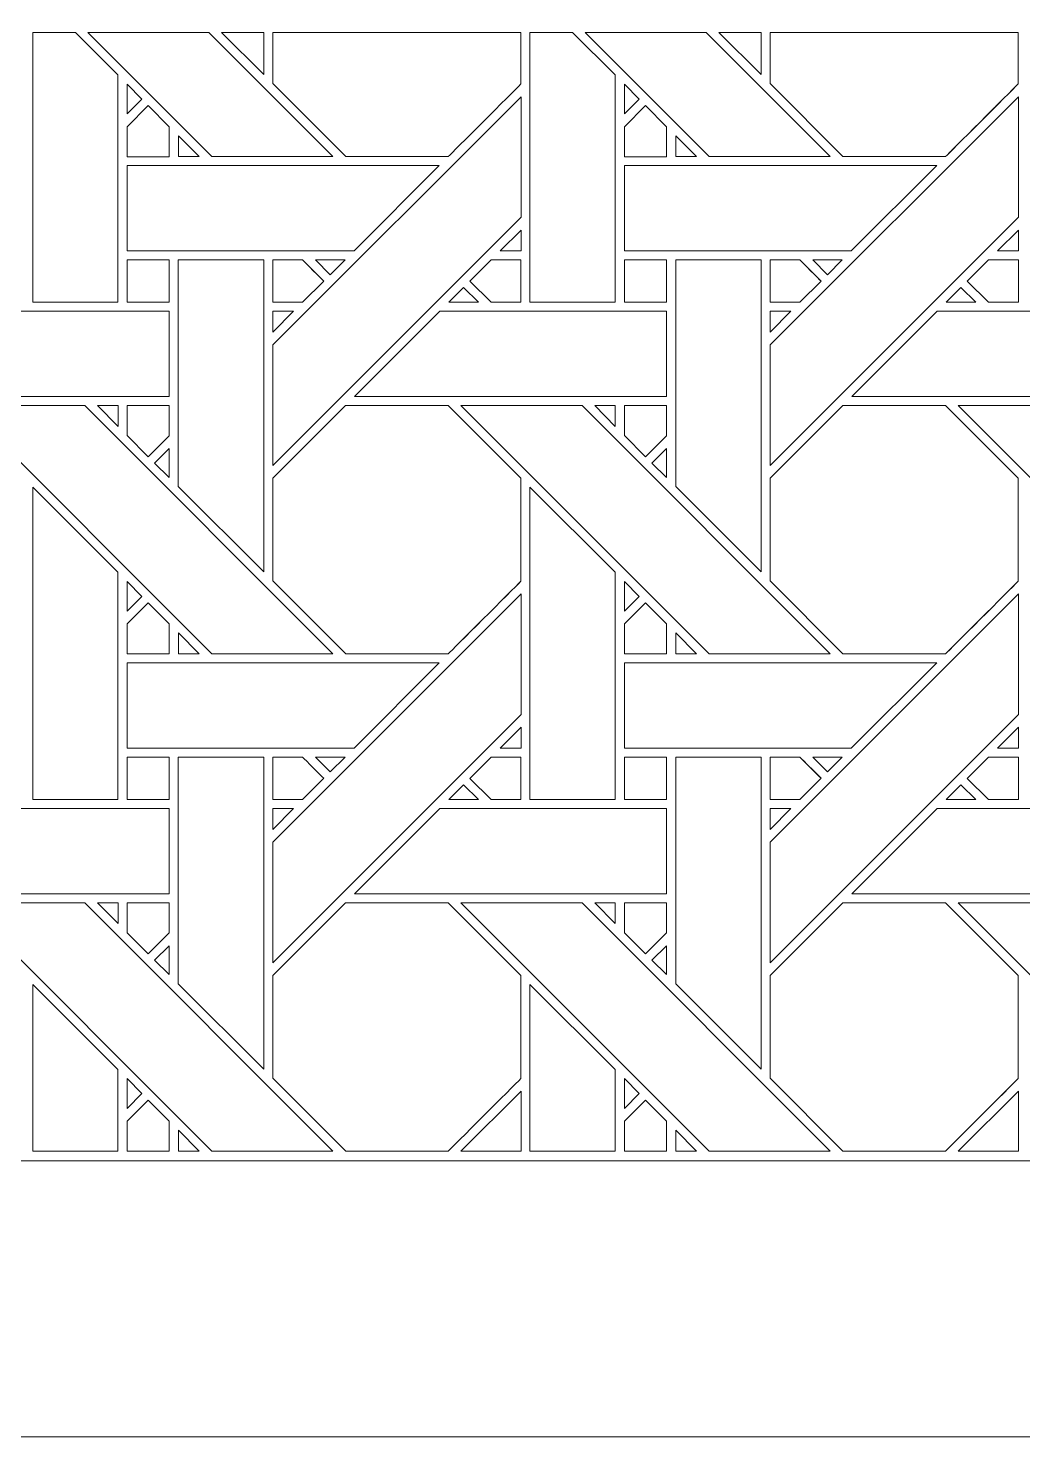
# Model space of a CAD drawing. Header units: inches. Extents: x 4.9 to 19.9, y 3.1 to 15.1.
# Drawn here: x 8.359 to 10.256, y 3.095 to 5.783 of the extents above; entities that cross this region are included whole.
import ezdxf

# ---------------------------------------------------------------- set-up
doc = ezdxf.new("R2010")
doc.units = ezdxf.units.IN
doc.header["$MEASUREMENT"] = 0
doc.layers.add('Design', color=7, linetype='Continuous', lineweight=0)

msp = doc.modelspace()

# ---------------------------------------------------------------- linework, layer by layer
at = {"layer": 'Design'}
for points, knots in [([(4.8829, 15.0948), (4.8829, 15.0948), (4.8829, 3.0948), (4.8829, 3.0948), (4.8829, 3.0948), (19.8829, 3.0948), (19.8829, 3.0948), (19.8829, 3.0948), (19.8829, 15.0948), (19.8829, 15.0948), (19.8829, 15.0948), (4.8829, 15.0948), (4.8829, 15.0948)], [0, 0, 0, 0, 1, 1, 1, 2, 2, 2, 3, 3, 3, 4, 4, 4, 4]), ([(5.4052, 14.5679), (5.4052, 14.5679), (5.4052, 3.6216), (5.4052, 3.6216), (5.4052, 3.6216), (19.3605, 3.6216), (19.3605, 3.6216), (19.3605, 3.6216), (19.3605, 14.5679), (19.3605, 14.5679), (19.3605, 14.5679), (5.4052, 14.5679), (5.4052, 14.5679)], [0, 0, 0, 0, 1, 1, 1, 2, 2, 2, 3, 3, 3, 4, 4, 4, 4]), ([(8.3676, 5.7742), (8.3676, 5.7742), (8.449, 5.7742), (8.449, 5.7742), (8.449, 5.7742), (8.5303, 5.6932), (8.5303, 5.6932), (8.5303, 5.6932), (8.5303, 5.2595), (8.5303, 5.2595), (8.5303, 5.2595), (8.3676, 5.2595), (8.3676, 5.2595), (8.3676, 5.2595), (8.3676, 5.7742), (8.3676, 5.7742)], [0, 0, 0, 0, 1, 1, 1, 2, 2, 2, 3, 3, 3, 4, 4, 4, 5, 5, 5, 5]), ([(8.4728, 5.7742), (8.4728, 5.7742), (8.7038, 5.7742), (8.7038, 5.7742), (8.7038, 5.7742), (8.9405, 5.5375), (8.9405, 5.5375), (8.9405, 5.5375), (8.7095, 5.5375), (8.7095, 5.5375), (8.7095, 5.5375), (8.4728, 5.7742), (8.4728, 5.7742)], [0, 0, 0, 0, 1, 1, 1, 2, 2, 2, 3, 3, 3, 4, 4, 4, 4]), ([(8.7281, 5.7742), (8.7281, 5.7742), (8.8083, 5.7742), (8.8083, 5.7742), (8.8083, 5.7742), (8.8083, 5.6939), (8.8083, 5.6939), (8.8083, 5.6939), (8.7281, 5.7742), (8.7281, 5.7742)], [0, 0, 0, 0, 1, 1, 1, 2, 2, 2, 3, 3, 3, 3]), ([(9.1604, 5.5375), (9.1604, 5.5375), (8.9647, 5.5375), (8.9647, 5.5375), (8.9647, 5.5375), (8.8255, 5.6767), (8.8255, 5.6767), (8.8255, 5.6767), (8.8255, 5.7742), (8.8255, 5.7742), (8.8255, 5.7742), (9.2991, 5.7742), (9.2991, 5.7742), (9.2991, 5.7742), (9.2991, 5.6762), (9.2991, 5.6762), (9.2813, 5.6582), (9.1694, 5.5465), (9.1604, 5.5375)], [0, 0, 0, 0, 1, 1, 1, 2, 2, 2, 3, 3, 3, 4, 4, 4, 5, 5, 5, 6, 6, 6, 6]), ([(8.8255, 5.6767), (8.8255, 5.6767), (8.8255, 5.7742), (8.8255, 5.7742), (8.8255, 5.7742), (9.2991, 5.7742), (9.2991, 5.7742), (9.2991, 5.7742), (9.2991, 5.6762), (9.2991, 5.6762), (9.2813, 5.6582), (9.1694, 5.5465), (9.1604, 5.5375), (9.1604, 5.5375), (8.9647, 5.5375), (8.9647, 5.5375), (8.9647, 5.5375), (8.8255, 5.6767), (8.8255, 5.6767)], [0, 0, 0, 0, 1, 1, 1, 2, 2, 2, 3, 3, 3, 4, 4, 4, 5, 5, 5, 6, 6, 6, 6]), ([(9.3163, 5.7742), (9.3163, 5.7742), (9.3977, 5.7742), (9.3977, 5.7742), (9.3977, 5.7742), (9.4791, 5.6932), (9.4791, 5.6932), (9.4791, 5.6932), (9.4791, 5.2595), (9.4791, 5.2595), (9.4791, 5.2595), (9.3163, 5.2595), (9.3163, 5.2595), (9.3163, 5.2595), (9.3163, 5.7742), (9.3163, 5.7742)], [0, 0, 0, 0, 1, 1, 1, 2, 2, 2, 3, 3, 3, 4, 4, 4, 5, 5, 5, 5]), ([(9.4215, 5.7742), (9.4215, 5.7742), (9.6525, 5.7742), (9.6525, 5.7742), (9.6525, 5.7742), (9.8892, 5.5375), (9.8892, 5.5375), (9.8892, 5.5375), (9.6582, 5.5375), (9.6582, 5.5375), (9.6582, 5.5375), (9.4215, 5.7742), (9.4215, 5.7742)], [0, 0, 0, 0, 1, 1, 1, 2, 2, 2, 3, 3, 3, 4, 4, 4, 4]), ([(9.6768, 5.7742), (9.6768, 5.7742), (9.7571, 5.7742), (9.7571, 5.7742), (9.7571, 5.7742), (9.7571, 5.6939), (9.7571, 5.6939), (9.7571, 5.6939), (9.6768, 5.7742), (9.6768, 5.7742)], [0, 0, 0, 0, 1, 1, 1, 2, 2, 2, 3, 3, 3, 3]), ([(10.1091, 5.5375), (10.1091, 5.5375), (9.9134, 5.5375), (9.9134, 5.5375), (9.9134, 5.5375), (9.7742, 5.6767), (9.7742, 5.6767), (9.7742, 5.6767), (9.7742, 5.7742), (9.7742, 5.7742), (9.7742, 5.7742), (10.2478, 5.7742), (10.2478, 5.7742), (10.2478, 5.7742), (10.2478, 5.6762), (10.2478, 5.6762), (10.23, 5.6582), (10.1181, 5.5465), (10.1091, 5.5375)], [0, 0, 0, 0, 1, 1, 1, 2, 2, 2, 3, 3, 3, 4, 4, 4, 5, 5, 5, 6, 6, 6, 6]), ([(9.7742, 5.6767), (9.7742, 5.6767), (9.7742, 5.7742), (9.7742, 5.7742), (9.7742, 5.7742), (10.2478, 5.7742), (10.2478, 5.7742), (10.2478, 5.7742), (10.2478, 5.6762), (10.2478, 5.6762), (10.2297, 5.6579), (10.1178, 5.5462), (10.1091, 5.5375), (10.1091, 5.5375), (9.9134, 5.5375), (9.9134, 5.5375), (9.9134, 5.5375), (9.7742, 5.6767), (9.7742, 5.6767)], [0, 0, 0, 0, 1, 1, 1, 2, 2, 2, 3, 3, 3, 4, 4, 4, 5, 5, 5, 6, 6, 6, 6]), ([(8.5476, 5.6189), (8.5476, 5.6189), (8.5476, 5.6757), (8.5476, 5.6757), (8.5476, 5.6757), (8.5758, 5.6471), (8.5758, 5.6471), (8.5758, 5.6471), (8.5476, 5.6189), (8.5476, 5.6189)], [0, 0, 0, 0, 1, 1, 1, 2, 2, 2, 3, 3, 3, 3]), ([(9.4964, 5.6189), (9.4964, 5.6189), (9.4964, 5.6757), (9.4964, 5.6757), (9.4964, 5.6757), (9.5246, 5.6471), (9.5246, 5.6471), (9.5246, 5.6471), (9.4964, 5.6189), (9.4964, 5.6189)], [0, 0, 0, 0, 1, 1, 1, 2, 2, 2, 3, 3, 3, 3]), ([(8.8255, 5.1782), (8.8255, 5.1782), (9.2992, 5.6518), (9.2992, 5.6518), (9.2992, 5.6518), (9.2992, 5.4217), (9.2992, 5.4217), (9.2992, 5.4217), (8.8255, 4.9481), (8.8255, 4.9481), (8.8255, 4.9481), (8.8255, 5.1782), (8.8255, 5.1782)], [0, 0, 0, 0, 1, 1, 1, 2, 2, 2, 3, 3, 3, 4, 4, 4, 4]), ([(9.7742, 5.1782), (9.7742, 5.1782), (10.2479, 5.6518), (10.2479, 5.6518), (10.2479, 5.6518), (10.2479, 5.4217), (10.2479, 5.4217), (10.2479, 5.4217), (9.7742, 4.9481), (9.7742, 4.9481), (9.7742, 4.9481), (9.7742, 5.1782), (9.7742, 5.1782)], [0, 0, 0, 0, 1, 1, 1, 2, 2, 2, 3, 3, 3, 4, 4, 4, 4]), ([(8.6282, 5.5372), (8.6282, 5.5372), (8.5476, 5.5372), (8.5476, 5.5372), (8.5476, 5.5372), (8.5476, 5.5945), (8.5476, 5.5945), (8.5476, 5.5945), (8.5879, 5.6349), (8.5879, 5.6349), (8.5879, 5.6349), (8.6282, 5.5945), (8.6282, 5.5945), (8.6282, 5.5945), (8.6282, 5.5372), (8.6282, 5.5372)], [0, 0, 0, 0, 1, 1, 1, 2, 2, 2, 3, 3, 3, 4, 4, 4, 5, 5, 5, 5]), ([(8.5476, 5.5372), (8.5476, 5.5372), (8.5476, 5.5945), (8.5476, 5.5945), (8.5476, 5.5945), (8.5879, 5.6349), (8.5879, 5.6349), (8.5879, 5.6349), (8.6282, 5.5945), (8.6282, 5.5945), (8.6282, 5.5945), (8.6282, 5.5372), (8.6282, 5.5372), (8.6282, 5.5372), (8.5476, 5.5372), (8.5476, 5.5372)], [0, 0, 0, 0, 1, 1, 1, 2, 2, 2, 3, 3, 3, 4, 4, 4, 5, 5, 5, 5]), ([(9.577, 5.5372), (9.577, 5.5372), (9.4963, 5.5372), (9.4963, 5.5372), (9.4963, 5.5372), (9.4963, 5.5945), (9.4963, 5.5945), (9.4963, 5.5945), (9.5367, 5.6349), (9.5367, 5.6349), (9.5367, 5.6349), (9.577, 5.5945), (9.577, 5.5945), (9.577, 5.5945), (9.577, 5.5372), (9.577, 5.5372)], [0, 0, 0, 0, 1, 1, 1, 2, 2, 2, 3, 3, 3, 4, 4, 4, 5, 5, 5, 5]), ([(9.5367, 5.6349), (9.5367, 5.6349), (9.577, 5.5945), (9.577, 5.5945), (9.577, 5.5945), (9.577, 5.5372), (9.577, 5.5372), (9.577, 5.5372), (9.4963, 5.5372), (9.4963, 5.5372), (9.4963, 5.5372), (9.4963, 5.5945), (9.4963, 5.5945), (9.4963, 5.5945), (9.5367, 5.6349), (9.5367, 5.6349)], [0, 0, 0, 0, 1, 1, 1, 2, 2, 2, 3, 3, 3, 4, 4, 4, 5, 5, 5, 5]), ([(8.6853, 5.5375), (8.6853, 5.5375), (8.6455, 5.5375), (8.6455, 5.5375), (8.6455, 5.5375), (8.6455, 5.5773), (8.6455, 5.5773), (8.6455, 5.5773), (8.6853, 5.5375), (8.6853, 5.5375)], [0, 0, 0, 0, 1, 1, 1, 2, 2, 2, 3, 3, 3, 3]), ([(9.634, 5.5375), (9.634, 5.5375), (9.5943, 5.5375), (9.5943, 5.5375), (9.5943, 5.5375), (9.5943, 5.5773), (9.5943, 5.5773), (9.5943, 5.5773), (9.634, 5.5375), (9.634, 5.5375)], [0, 0, 0, 0, 1, 1, 1, 2, 2, 2, 3, 3, 3, 3]), ([(8.5476, 5.3576), (8.5476, 5.3576), (8.5476, 5.5202), (8.5476, 5.5202), (8.5476, 5.5202), (9.1433, 5.5202), (9.1433, 5.5202), (9.1433, 5.5202), (8.9806, 5.3576), (8.9806, 5.3576), (8.9806, 5.3576), (8.5476, 5.3576), (8.5476, 5.3576)], [0, 0, 0, 0, 1, 1, 1, 2, 2, 2, 3, 3, 3, 4, 4, 4, 4]), ([(9.4964, 5.3576), (9.4964, 5.3576), (9.4964, 5.5202), (9.4964, 5.5202), (9.4964, 5.5202), (10.0921, 5.5202), (10.0921, 5.5202), (10.0921, 5.5202), (9.9293, 5.3576), (9.9293, 5.3576), (9.9293, 5.3576), (9.4964, 5.3576), (9.4964, 5.3576)], [0, 0, 0, 0, 1, 1, 1, 2, 2, 2, 3, 3, 3, 4, 4, 4, 4]), ([(9.2594, 5.3576), (9.2594, 5.3576), (9.2992, 5.3973), (9.2992, 5.3973), (9.2992, 5.3973), (9.2992, 5.3576), (9.2992, 5.3576), (9.2992, 5.3576), (9.2594, 5.3576), (9.2594, 5.3576)], [0, 0, 0, 0, 1, 1, 1, 2, 2, 2, 3, 3, 3, 3]), ([(10.2081, 5.3576), (10.2081, 5.3576), (10.2479, 5.3973), (10.2479, 5.3973), (10.2479, 5.3973), (10.2479, 5.3576), (10.2479, 5.3576), (10.2479, 5.3576), (10.2081, 5.3576), (10.2081, 5.3576)], [0, 0, 0, 0, 1, 1, 1, 2, 2, 2, 3, 3, 3, 3]), ([(8.5476, 5.2595), (8.5476, 5.2595), (8.5476, 5.3403), (8.5476, 5.3403), (8.5476, 5.3403), (8.6278, 5.3403), (8.6278, 5.3403), (8.6278, 5.3403), (8.6278, 5.2595), (8.6278, 5.2595), (8.6278, 5.2595), (8.5476, 5.2595), (8.5476, 5.2595)], [0, 0, 0, 0, 1, 1, 1, 2, 2, 2, 3, 3, 3, 4, 4, 4, 4]), ([(8.5476, 5.3403), (8.5476, 5.3403), (8.6278, 5.3403), (8.6278, 5.3403), (8.6278, 5.3403), (8.6278, 5.2595), (8.6278, 5.2595), (8.6278, 5.2595), (8.5476, 5.2595), (8.5476, 5.2595), (8.5476, 5.2595), (8.5476, 5.3403), (8.5476, 5.3403)], [0, 0, 0, 0, 1, 1, 1, 2, 2, 2, 3, 3, 3, 4, 4, 4, 4]), ([(8.8083, 5.3403), (8.8083, 5.3403), (8.8083, 4.7452), (8.8083, 4.7452), (8.8083, 4.7452), (8.6454, 4.9081), (8.6454, 4.9081), (8.6454, 4.9081), (8.6454, 5.3403), (8.6454, 5.3403), (8.6454, 5.3403), (8.8083, 5.3403), (8.8083, 5.3403)], [0, 0, 0, 0, 1, 1, 1, 2, 2, 2, 3, 3, 3, 4, 4, 4, 4]), ([(8.8255, 5.3403), (8.8255, 5.3403), (8.8825, 5.3403), (8.8825, 5.3403), (8.8877, 5.3351), (8.9184, 5.3043), (8.9229, 5.2999), (8.9229, 5.2999), (8.8824, 5.2595), (8.8824, 5.2595), (8.8824, 5.2595), (8.8255, 5.2595), (8.8255, 5.2595), (8.8255, 5.2595), (8.8255, 5.3403), (8.8255, 5.3403)], [0, 0, 0, 0, 1, 1, 1, 2, 2, 2, 3, 3, 3, 4, 4, 4, 5, 5, 5, 5]), ([(8.8255, 5.3403), (8.8255, 5.3403), (8.8825, 5.3403), (8.8825, 5.3403), (8.8879, 5.3349), (8.9187, 5.3041), (8.9229, 5.2999), (8.9229, 5.2999), (8.8824, 5.2595), (8.8824, 5.2595), (8.8824, 5.2595), (8.8255, 5.2595), (8.8255, 5.2595), (8.8255, 5.2595), (8.8255, 5.3403), (8.8255, 5.3403)], [0, 0, 0, 0, 1, 1, 1, 2, 2, 2, 3, 3, 3, 4, 4, 4, 5, 5, 5, 5]), ([(8.9634, 5.3403), (8.9634, 5.3403), (8.9351, 5.3121), (8.9351, 5.3121), (8.9351, 5.3121), (8.9069, 5.3403), (8.9069, 5.3403), (8.9069, 5.3403), (8.9634, 5.3403), (8.9634, 5.3403)], [0, 0, 0, 0, 1, 1, 1, 2, 2, 2, 3, 3, 3, 3]), ([(9.2991, 5.2595), (9.2991, 5.2595), (9.242, 5.2595), (9.242, 5.2595), (9.242, 5.2595), (9.2017, 5.2998), (9.2017, 5.2998), (9.2017, 5.2998), (9.2421, 5.3403), (9.2421, 5.3403), (9.2421, 5.3403), (9.2991, 5.3403), (9.2991, 5.3403), (9.2991, 5.3403), (9.2991, 5.2595), (9.2991, 5.2595)], [0, 0, 0, 0, 1, 1, 1, 2, 2, 2, 3, 3, 3, 4, 4, 4, 5, 5, 5, 5]), ([(9.2017, 5.2998), (9.2017, 5.2998), (9.2421, 5.3403), (9.2421, 5.3403), (9.2421, 5.3403), (9.2991, 5.3403), (9.2991, 5.3403), (9.2991, 5.3403), (9.2991, 5.2595), (9.2991, 5.2595), (9.2991, 5.2595), (9.242, 5.2595), (9.242, 5.2595), (9.242, 5.2595), (9.2017, 5.2998), (9.2017, 5.2998)], [0, 0, 0, 0, 1, 1, 1, 2, 2, 2, 3, 3, 3, 4, 4, 4, 5, 5, 5, 5]), ([(9.4963, 5.2595), (9.4963, 5.2595), (9.4963, 5.3403), (9.4963, 5.3403), (9.4963, 5.3403), (9.5766, 5.3403), (9.5766, 5.3403), (9.5766, 5.3403), (9.5766, 5.2595), (9.5766, 5.2595), (9.5766, 5.2595), (9.4963, 5.2595), (9.4963, 5.2595)], [0, 0, 0, 0, 1, 1, 1, 2, 2, 2, 3, 3, 3, 4, 4, 4, 4]), ([(9.5766, 5.3403), (9.5766, 5.3403), (9.5766, 5.2595), (9.5766, 5.2595), (9.5766, 5.2595), (9.4963, 5.2595), (9.4963, 5.2595), (9.4963, 5.2595), (9.4963, 5.3403), (9.4963, 5.3403), (9.4963, 5.3403), (9.5766, 5.3403), (9.5766, 5.3403)], [0, 0, 0, 0, 1, 1, 1, 2, 2, 2, 3, 3, 3, 4, 4, 4, 4]), ([(9.7571, 5.3403), (9.7571, 5.3403), (9.7571, 4.7452), (9.7571, 4.7452), (9.7571, 4.7452), (9.5942, 4.9081), (9.5942, 4.9081), (9.5942, 4.9081), (9.5942, 5.3403), (9.5942, 5.3403), (9.5942, 5.3403), (9.7571, 5.3403), (9.7571, 5.3403)], [0, 0, 0, 0, 1, 1, 1, 2, 2, 2, 3, 3, 3, 4, 4, 4, 4]), ([(9.7742, 5.3403), (9.7742, 5.3403), (9.8313, 5.3403), (9.8313, 5.3403), (9.8364, 5.3351), (9.8672, 5.3043), (9.8716, 5.2999), (9.8716, 5.2999), (9.8312, 5.2595), (9.8312, 5.2595), (9.8312, 5.2595), (9.7742, 5.2595), (9.7742, 5.2595), (9.7742, 5.2595), (9.7742, 5.3403), (9.7742, 5.3403)], [0, 0, 0, 0, 1, 1, 1, 2, 2, 2, 3, 3, 3, 4, 4, 4, 5, 5, 5, 5]), ([(9.7742, 5.3403), (9.7742, 5.3403), (9.8313, 5.3403), (9.8313, 5.3403), (9.8366, 5.3349), (9.8674, 5.3041), (9.8716, 5.2999), (9.8716, 5.2999), (9.8312, 5.2595), (9.8312, 5.2595), (9.8312, 5.2595), (9.7742, 5.2595), (9.7742, 5.2595), (9.7742, 5.2595), (9.7742, 5.3403), (9.7742, 5.3403)], [0, 0, 0, 0, 1, 1, 1, 2, 2, 2, 3, 3, 3, 4, 4, 4, 5, 5, 5, 5]), ([(9.9121, 5.3403), (9.9121, 5.3403), (9.8838, 5.3121), (9.8838, 5.3121), (9.8838, 5.3121), (9.8556, 5.3403), (9.8556, 5.3403), (9.8556, 5.3403), (9.9121, 5.3403), (9.9121, 5.3403)], [0, 0, 0, 0, 1, 1, 1, 2, 2, 2, 3, 3, 3, 3]), ([(10.2479, 5.2595), (10.2479, 5.2595), (10.1907, 5.2595), (10.1907, 5.2595), (10.1907, 5.2595), (10.1504, 5.2998), (10.1504, 5.2998), (10.1504, 5.2998), (10.1908, 5.3403), (10.1908, 5.3403), (10.1908, 5.3403), (10.2479, 5.3403), (10.2479, 5.3403), (10.2479, 5.3403), (10.2479, 5.2595), (10.2479, 5.2595)], [0, 0, 0, 0, 1, 1, 1, 2, 2, 2, 3, 3, 3, 4, 4, 4, 5, 5, 5, 5]), ([(10.1504, 5.2998), (10.1504, 5.2998), (10.1908, 5.3403), (10.1908, 5.3403), (10.1908, 5.3403), (10.2479, 5.3403), (10.2479, 5.3403), (10.2479, 5.3403), (10.2479, 5.2595), (10.2479, 5.2595), (10.2479, 5.2595), (10.1907, 5.2595), (10.1907, 5.2595), (10.1907, 5.2595), (10.1504, 5.2998), (10.1504, 5.2998)], [0, 0, 0, 0, 1, 1, 1, 2, 2, 2, 3, 3, 3, 4, 4, 4, 5, 5, 5, 5]), ([(9.2178, 5.2595), (9.2178, 5.2595), (9.1613, 5.2595), (9.1613, 5.2595), (9.1613, 5.2595), (9.1896, 5.2878), (9.1896, 5.2878), (9.1896, 5.2878), (9.2178, 5.2595), (9.2178, 5.2595)], [0, 0, 0, 0, 1, 1, 1, 2, 2, 2, 3, 3, 3, 3]), ([(10.1666, 5.2595), (10.1666, 5.2595), (10.11, 5.2595), (10.11, 5.2595), (10.11, 5.2595), (10.1383, 5.2878), (10.1383, 5.2878), (10.1383, 5.2878), (10.1666, 5.2595), (10.1666, 5.2595)], [0, 0, 0, 0, 1, 1, 1, 2, 2, 2, 3, 3, 3, 3]), ([(8.0326, 5.0795), (8.0326, 5.0795), (8.1954, 5.2424), (8.1954, 5.2424), (8.1954, 5.2424), (8.6279, 5.2424), (8.6279, 5.2424), (8.6279, 5.2424), (8.6279, 5.0795), (8.6279, 5.0795), (8.6279, 5.0795), (8.0326, 5.0795), (8.0326, 5.0795)], [0, 0, 0, 0, 1, 1, 1, 2, 2, 2, 3, 3, 3, 4, 4, 4, 4]), ([(8.8653, 5.2424), (8.8653, 5.2424), (8.8255, 5.2025), (8.8255, 5.2025), (8.8255, 5.2025), (8.8255, 5.2424), (8.8255, 5.2424), (8.8255, 5.2424), (8.8653, 5.2424), (8.8653, 5.2424)], [0, 0, 0, 0, 1, 1, 1, 2, 2, 2, 3, 3, 3, 3]), ([(8.9813, 5.0795), (8.9813, 5.0795), (9.1442, 5.2424), (9.1442, 5.2424), (9.1442, 5.2424), (9.5766, 5.2424), (9.5766, 5.2424), (9.5766, 5.2424), (9.5766, 5.0795), (9.5766, 5.0795), (9.5766, 5.0795), (8.9813, 5.0795), (8.9813, 5.0795)], [0, 0, 0, 0, 1, 1, 1, 2, 2, 2, 3, 3, 3, 4, 4, 4, 4]), ([(9.8141, 5.2424), (9.8141, 5.2424), (9.7742, 5.2025), (9.7742, 5.2025), (9.7742, 5.2025), (9.7742, 5.2424), (9.7742, 5.2424), (9.7742, 5.2424), (9.8141, 5.2424), (9.8141, 5.2424)], [0, 0, 0, 0, 1, 1, 1, 2, 2, 2, 3, 3, 3, 3]), ([(9.9301, 5.0795), (9.9301, 5.0795), (10.0929, 5.2424), (10.0929, 5.2424), (10.0929, 5.2424), (10.5253, 5.2424), (10.5253, 5.2424), (10.5253, 5.2424), (10.5253, 5.0795), (10.5253, 5.0795), (10.5253, 5.0795), (9.9301, 5.0795), (9.9301, 5.0795)], [0, 0, 0, 0, 1, 1, 1, 2, 2, 2, 3, 3, 3, 4, 4, 4, 4]), ([(8.2359, 5.0624), (8.2359, 5.0624), (8.4669, 5.0624), (8.4669, 5.0624), (8.4669, 5.0624), (8.9405, 4.5888), (8.9405, 4.5888), (8.9405, 4.5888), (8.7095, 4.5888), (8.7095, 4.5888), (8.7095, 4.5888), (8.2359, 5.0624), (8.2359, 5.0624)], [0, 0, 0, 0, 1, 1, 1, 2, 2, 2, 3, 3, 3, 4, 4, 4, 4]), ([(8.5304, 5.0624), (8.5304, 5.0624), (8.5304, 5.0226), (8.5304, 5.0226), (8.5304, 5.0226), (8.491, 5.0624), (8.491, 5.0624), (8.491, 5.0624), (8.5304, 5.0624), (8.5304, 5.0624)], [0, 0, 0, 0, 1, 1, 1, 2, 2, 2, 3, 3, 3, 3]), ([(8.6278, 5.0624), (8.6278, 5.0624), (8.6278, 5.0048), (8.6278, 5.0048), (8.6278, 5.0048), (8.5879, 4.9648), (8.5879, 4.9648), (8.5879, 4.9648), (8.5476, 5.0052), (8.5476, 5.0052), (8.5476, 5.0052), (8.5476, 5.0624), (8.5476, 5.0624), (8.5476, 5.0624), (8.6278, 5.0624), (8.6278, 5.0624)], [0, 0, 0, 0, 1, 1, 1, 2, 2, 2, 3, 3, 3, 4, 4, 4, 5, 5, 5, 5]), ([(8.5879, 4.9648), (8.5879, 4.9648), (8.5476, 5.0052), (8.5476, 5.0052), (8.5476, 5.0052), (8.5476, 5.0624), (8.5476, 5.0624), (8.5476, 5.0624), (8.6278, 5.0624), (8.6278, 5.0624), (8.6278, 5.0624), (8.6278, 5.0048), (8.6278, 5.0048), (8.6278, 5.0048), (8.5879, 4.9648), (8.5879, 4.9648)], [0, 0, 0, 0, 1, 1, 1, 2, 2, 2, 3, 3, 3, 4, 4, 4, 5, 5, 5, 5]), ([(8.8255, 4.728), (8.8255, 4.728), (8.8255, 4.9237), (8.8255, 4.9237), (8.8255, 4.9237), (8.9642, 5.0624), (8.9642, 5.0624), (8.9642, 5.0624), (9.1604, 5.0624), (9.1604, 5.0624), (9.1604, 5.0624), (9.2991, 4.9237), (9.2991, 4.9237), (9.2991, 4.9237), (9.2991, 4.7274), (9.2991, 4.7274), (9.2813, 4.7095), (9.1694, 4.5978), (9.1604, 4.5888), (9.1604, 4.5888), (8.9647, 4.5888), (8.9647, 4.5888), (8.9647, 4.5888), (8.8255, 4.728), (8.8255, 4.728)], [0, 0, 0, 0, 1, 1, 1, 2, 2, 2, 3, 3, 3, 4, 4, 4, 5, 5, 5, 6, 6, 6, 7, 7, 7, 8, 8, 8, 8]), ([(8.8255, 4.728), (8.8255, 4.728), (8.8255, 4.9237), (8.8255, 4.9237), (8.8255, 4.9237), (8.9642, 5.0624), (8.9642, 5.0624), (8.9642, 5.0624), (9.1604, 5.0624), (9.1604, 5.0624), (9.1604, 5.0624), (9.2991, 4.9237), (9.2991, 4.9237), (9.2991, 4.9237), (9.2991, 4.7274), (9.2991, 4.7274), (9.2812, 4.7094), (9.1693, 4.5977), (9.1604, 4.5888), (9.1604, 4.5888), (8.9647, 4.5888), (8.9647, 4.5888), (8.9647, 4.5888), (8.8255, 4.728), (8.8255, 4.728)], [0, 0, 0, 0, 1, 1, 1, 2, 2, 2, 3, 3, 3, 4, 4, 4, 5, 5, 5, 6, 6, 6, 7, 7, 7, 8, 8, 8, 8]), ([(9.1846, 5.0624), (9.1846, 5.0624), (9.4156, 5.0624), (9.4156, 5.0624), (9.4156, 5.0624), (9.8892, 4.5888), (9.8892, 4.5888), (9.8892, 4.5888), (9.6582, 4.5888), (9.6582, 4.5888), (9.6582, 4.5888), (9.1846, 5.0624), (9.1846, 5.0624)], [0, 0, 0, 0, 1, 1, 1, 2, 2, 2, 3, 3, 3, 4, 4, 4, 4]), ([(9.4791, 5.0624), (9.4791, 5.0624), (9.4791, 5.0226), (9.4791, 5.0226), (9.4791, 5.0226), (9.4397, 5.0624), (9.4397, 5.0624), (9.4397, 5.0624), (9.4791, 5.0624), (9.4791, 5.0624)], [0, 0, 0, 0, 1, 1, 1, 2, 2, 2, 3, 3, 3, 3]), ([(9.4963, 5.0052), (9.4963, 5.0052), (9.4963, 5.0624), (9.4963, 5.0624), (9.4963, 5.0624), (9.5766, 5.0624), (9.5766, 5.0624), (9.5766, 5.0624), (9.5766, 5.0048), (9.5766, 5.0048), (9.5766, 5.0048), (9.5366, 4.9648), (9.5366, 4.9648), (9.5366, 4.9648), (9.4963, 5.0052), (9.4963, 5.0052)], [0, 0, 0, 0, 1, 1, 1, 2, 2, 2, 3, 3, 3, 4, 4, 4, 5, 5, 5, 5]), ([(9.5366, 4.9648), (9.5366, 4.9648), (9.4963, 5.0052), (9.4963, 5.0052), (9.4963, 5.0052), (9.4963, 5.0624), (9.4963, 5.0624), (9.4963, 5.0624), (9.5766, 5.0624), (9.5766, 5.0624), (9.5766, 5.0624), (9.5766, 5.0048), (9.5766, 5.0048), (9.5766, 5.0048), (9.5366, 4.9648), (9.5366, 4.9648)], [0, 0, 0, 0, 1, 1, 1, 2, 2, 2, 3, 3, 3, 4, 4, 4, 5, 5, 5, 5]), ([(9.7742, 4.728), (9.7742, 4.728), (9.7742, 4.9237), (9.7742, 4.9237), (9.7742, 4.9237), (9.9129, 5.0624), (9.9129, 5.0624), (9.9129, 5.0624), (10.1091, 5.0624), (10.1091, 5.0624), (10.1091, 5.0624), (10.2478, 4.9237), (10.2478, 4.9237), (10.2478, 4.9237), (10.2478, 4.7274), (10.2478, 4.7274), (10.23, 4.7095), (10.1181, 4.5978), (10.1091, 4.5888), (10.1091, 4.5888), (9.9134, 4.5888), (9.9134, 4.5888), (9.9134, 4.5888), (9.7742, 4.728), (9.7742, 4.728)], [0, 0, 0, 0, 1, 1, 1, 2, 2, 2, 3, 3, 3, 4, 4, 4, 5, 5, 5, 6, 6, 6, 7, 7, 7, 8, 8, 8, 8]), ([(9.7742, 4.728), (9.7742, 4.728), (9.7742, 4.9237), (9.7742, 4.9237), (9.7742, 4.9237), (9.9129, 5.0624), (9.9129, 5.0624), (9.9129, 5.0624), (10.1091, 5.0624), (10.1091, 5.0624), (10.1091, 5.0624), (10.2478, 4.9237), (10.2478, 4.9237), (10.2478, 4.9237), (10.2478, 4.7274), (10.2478, 4.7274), (10.2299, 4.7094), (10.118, 4.5977), (10.1091, 4.5888), (10.1091, 4.5888), (9.9134, 4.5888), (9.9134, 4.5888), (9.9134, 4.5888), (9.7742, 4.728), (9.7742, 4.728)], [0, 0, 0, 0, 1, 1, 1, 2, 2, 2, 3, 3, 3, 4, 4, 4, 5, 5, 5, 6, 6, 6, 7, 7, 7, 8, 8, 8, 8]), ([(10.1334, 5.0624), (10.1334, 5.0624), (10.3643, 5.0624), (10.3643, 5.0624), (10.3643, 5.0624), (10.838, 4.5888), (10.838, 4.5888), (10.838, 4.5888), (10.6069, 4.5888), (10.6069, 4.5888), (10.6069, 4.5888), (10.1334, 5.0624), (10.1334, 5.0624)], [0, 0, 0, 0, 1, 1, 1, 2, 2, 2, 3, 3, 3, 4, 4, 4, 4]), ([(8.6279, 4.9806), (8.6279, 4.9806), (8.6279, 4.9254), (8.6279, 4.9254), (8.6279, 4.9254), (8.6001, 4.9528), (8.6001, 4.9528), (8.6001, 4.9528), (8.6279, 4.9806), (8.6279, 4.9806)], [0, 0, 0, 0, 1, 1, 1, 2, 2, 2, 3, 3, 3, 3]), ([(9.5766, 4.9806), (9.5766, 4.9806), (9.5766, 4.9254), (9.5766, 4.9254), (9.5766, 4.9254), (9.5488, 4.9528), (9.5488, 4.9528), (9.5488, 4.9528), (9.5766, 4.9806), (9.5766, 4.9806)], [0, 0, 0, 0, 1, 1, 1, 2, 2, 2, 3, 3, 3, 3]), ([(8.5303, 4.7445), (8.5303, 4.7445), (8.5303, 4.3108), (8.5303, 4.3108), (8.5303, 4.3108), (8.3676, 4.3108), (8.3676, 4.3108), (8.3676, 4.3108), (8.3676, 4.9066), (8.3676, 4.9066), (8.3676, 4.9066), (8.5303, 4.7445), (8.5303, 4.7445)], [0, 0, 0, 0, 1, 1, 1, 2, 2, 2, 3, 3, 3, 4, 4, 4, 4]), ([(9.4791, 4.7444), (9.4791, 4.7444), (9.4791, 4.3108), (9.4791, 4.3108), (9.4791, 4.3108), (9.3163, 4.3108), (9.3163, 4.3108), (9.3163, 4.3108), (9.3163, 4.9066), (9.3163, 4.9066), (9.3163, 4.9066), (9.4791, 4.7444), (9.4791, 4.7444)], [0, 0, 0, 0, 1, 1, 1, 2, 2, 2, 3, 3, 3, 4, 4, 4, 4]), ([(8.5476, 4.6702), (8.5476, 4.6702), (8.5476, 4.727), (8.5476, 4.727), (8.5476, 4.727), (8.5758, 4.6984), (8.5758, 4.6984), (8.5758, 4.6984), (8.5476, 4.6702), (8.5476, 4.6702)], [0, 0, 0, 0, 1, 1, 1, 2, 2, 2, 3, 3, 3, 3]), ([(9.4964, 4.6702), (9.4964, 4.6702), (9.4964, 4.727), (9.4964, 4.727), (9.4964, 4.727), (9.5246, 4.6984), (9.5246, 4.6984), (9.5246, 4.6984), (9.4964, 4.6702), (9.4964, 4.6702)], [0, 0, 0, 0, 1, 1, 1, 2, 2, 2, 3, 3, 3, 3]), ([(8.6282, 4.5885), (8.6282, 4.5885), (8.5476, 4.5885), (8.5476, 4.5885), (8.5476, 4.5885), (8.5476, 4.6458), (8.5476, 4.6458), (8.5476, 4.6458), (8.5879, 4.6861), (8.5879, 4.6861), (8.5879, 4.6861), (8.6282, 4.6458), (8.6282, 4.6458), (8.6282, 4.6458), (8.6282, 4.5885), (8.6282, 4.5885)], [0, 0, 0, 0, 1, 1, 1, 2, 2, 2, 3, 3, 3, 4, 4, 4, 5, 5, 5, 5]), ([(8.5476, 4.5885), (8.5476, 4.5885), (8.5476, 4.6458), (8.5476, 4.6458), (8.5476, 4.6458), (8.5879, 4.6861), (8.5879, 4.6861), (8.5879, 4.6861), (8.6282, 4.6458), (8.6282, 4.6458), (8.6282, 4.6458), (8.6282, 4.5885), (8.6282, 4.5885), (8.6282, 4.5885), (8.5476, 4.5885), (8.5476, 4.5885)], [0, 0, 0, 0, 1, 1, 1, 2, 2, 2, 3, 3, 3, 4, 4, 4, 5, 5, 5, 5]), ([(8.8255, 4.2294), (8.8255, 4.2294), (9.2992, 4.703), (9.2992, 4.703), (9.2992, 4.703), (9.2992, 4.473), (9.2992, 4.473), (9.2992, 4.473), (8.8255, 3.9994), (8.8255, 3.9994), (8.8255, 3.9994), (8.8255, 4.2294), (8.8255, 4.2294)], [0, 0, 0, 0, 1, 1, 1, 2, 2, 2, 3, 3, 3, 4, 4, 4, 4]), ([(9.577, 4.5885), (9.577, 4.5885), (9.4963, 4.5885), (9.4963, 4.5885), (9.4963, 4.5885), (9.4963, 4.6458), (9.4963, 4.6458), (9.4963, 4.6458), (9.5367, 4.6861), (9.5367, 4.6861), (9.5367, 4.6861), (9.577, 4.6458), (9.577, 4.6458), (9.577, 4.6458), (9.577, 4.5885), (9.577, 4.5885)], [0, 0, 0, 0, 1, 1, 1, 2, 2, 2, 3, 3, 3, 4, 4, 4, 5, 5, 5, 5]), ([(9.5367, 4.6861), (9.5367, 4.6861), (9.577, 4.6458), (9.577, 4.6458), (9.577, 4.6458), (9.577, 4.5885), (9.577, 4.5885), (9.577, 4.5885), (9.4963, 4.5885), (9.4963, 4.5885), (9.4963, 4.5885), (9.4963, 4.6458), (9.4963, 4.6458), (9.4963, 4.6458), (9.5367, 4.6861), (9.5367, 4.6861)], [0, 0, 0, 0, 1, 1, 1, 2, 2, 2, 3, 3, 3, 4, 4, 4, 5, 5, 5, 5]), ([(9.7742, 4.2294), (9.7742, 4.2294), (10.2479, 4.703), (10.2479, 4.703), (10.2479, 4.703), (10.2479, 4.473), (10.2479, 4.473), (10.2479, 4.473), (9.7742, 3.9994), (9.7742, 3.9994), (9.7742, 3.9994), (9.7742, 4.2294), (9.7742, 4.2294)], [0, 0, 0, 0, 1, 1, 1, 2, 2, 2, 3, 3, 3, 4, 4, 4, 4]), ([(8.6853, 4.5888), (8.6853, 4.5888), (8.6455, 4.5888), (8.6455, 4.5888), (8.6455, 4.5888), (8.6455, 4.6286), (8.6455, 4.6286), (8.6455, 4.6286), (8.6853, 4.5888), (8.6853, 4.5888)], [0, 0, 0, 0, 1, 1, 1, 2, 2, 2, 3, 3, 3, 3]), ([(9.634, 4.5888), (9.634, 4.5888), (9.5943, 4.5888), (9.5943, 4.5888), (9.5943, 4.5888), (9.5943, 4.6286), (9.5943, 4.6286), (9.5943, 4.6286), (9.634, 4.5888), (9.634, 4.5888)], [0, 0, 0, 0, 1, 1, 1, 2, 2, 2, 3, 3, 3, 3]), ([(8.5476, 4.4088), (8.5476, 4.4088), (8.5476, 4.5715), (8.5476, 4.5715), (8.5476, 4.5715), (9.1433, 4.5715), (9.1433, 4.5715), (9.1433, 4.5715), (8.9806, 4.4088), (8.9806, 4.4088), (8.9806, 4.4088), (8.5476, 4.4088), (8.5476, 4.4088)], [0, 0, 0, 0, 1, 1, 1, 2, 2, 2, 3, 3, 3, 4, 4, 4, 4]), ([(9.4964, 4.4088), (9.4964, 4.4088), (9.4964, 4.5715), (9.4964, 4.5715), (9.4964, 4.5715), (10.0921, 4.5715), (10.0921, 4.5715), (10.0921, 4.5715), (9.9293, 4.4088), (9.9293, 4.4088), (9.9293, 4.4088), (9.4964, 4.4088), (9.4964, 4.4088)], [0, 0, 0, 0, 1, 1, 1, 2, 2, 2, 3, 3, 3, 4, 4, 4, 4]), ([(9.2594, 4.4089), (9.2594, 4.4089), (9.2992, 4.4486), (9.2992, 4.4486), (9.2992, 4.4486), (9.2992, 4.4089), (9.2992, 4.4089), (9.2992, 4.4089), (9.2594, 4.4089), (9.2594, 4.4089)], [0, 0, 0, 0, 1, 1, 1, 2, 2, 2, 3, 3, 3, 3]), ([(10.2081, 4.4089), (10.2081, 4.4089), (10.2479, 4.4486), (10.2479, 4.4486), (10.2479, 4.4486), (10.2479, 4.4089), (10.2479, 4.4089), (10.2479, 4.4089), (10.2081, 4.4089), (10.2081, 4.4089)], [0, 0, 0, 0, 1, 1, 1, 2, 2, 2, 3, 3, 3, 3]), ([(8.5476, 4.3107), (8.5476, 4.3107), (8.5476, 4.3915), (8.5476, 4.3915), (8.5476, 4.3915), (8.6278, 4.3915), (8.6278, 4.3915), (8.6278, 4.3915), (8.6278, 4.3107), (8.6278, 4.3107), (8.6278, 4.3107), (8.5476, 4.3107), (8.5476, 4.3107)], [0, 0, 0, 0, 1, 1, 1, 2, 2, 2, 3, 3, 3, 4, 4, 4, 4]), ([(8.5476, 4.3915), (8.5476, 4.3915), (8.6278, 4.3915), (8.6278, 4.3915), (8.6278, 4.3915), (8.6278, 4.3107), (8.6278, 4.3107), (8.6278, 4.3107), (8.5476, 4.3107), (8.5476, 4.3107), (8.5476, 4.3107), (8.5476, 4.3915), (8.5476, 4.3915)], [0, 0, 0, 0, 1, 1, 1, 2, 2, 2, 3, 3, 3, 4, 4, 4, 4]), ([(8.8083, 4.3916), (8.8083, 4.3916), (8.8083, 3.7964), (8.8083, 3.7964), (8.8083, 3.7964), (8.6454, 3.9594), (8.6454, 3.9594), (8.6454, 3.9594), (8.6454, 4.3916), (8.6454, 4.3916), (8.6454, 4.3916), (8.8083, 4.3916), (8.8083, 4.3916)], [0, 0, 0, 0, 1, 1, 1, 2, 2, 2, 3, 3, 3, 4, 4, 4, 4]), ([(8.8255, 4.3915), (8.8255, 4.3915), (8.8825, 4.3915), (8.8825, 4.3915), (8.8877, 4.3864), (8.9184, 4.3556), (8.9229, 4.3512), (8.9229, 4.3512), (8.8824, 4.3107), (8.8824, 4.3107), (8.8824, 4.3107), (8.8255, 4.3107), (8.8255, 4.3107), (8.8255, 4.3107), (8.8255, 4.3915), (8.8255, 4.3915)], [0, 0, 0, 0, 1, 1, 1, 2, 2, 2, 3, 3, 3, 4, 4, 4, 5, 5, 5, 5]), ([(8.8255, 4.3915), (8.8255, 4.3915), (8.8825, 4.3915), (8.8825, 4.3915), (8.8876, 4.3864), (8.9184, 4.3556), (8.9229, 4.3512), (8.9229, 4.3512), (8.8824, 4.3107), (8.8824, 4.3107), (8.8824, 4.3107), (8.8255, 4.3107), (8.8255, 4.3107), (8.8255, 4.3107), (8.8255, 4.3915), (8.8255, 4.3915)], [0, 0, 0, 0, 1, 1, 1, 2, 2, 2, 3, 3, 3, 4, 4, 4, 5, 5, 5, 5]), ([(8.9634, 4.3916), (8.9634, 4.3916), (8.9351, 4.3634), (8.9351, 4.3634), (8.9351, 4.3634), (8.9069, 4.3916), (8.9069, 4.3916), (8.9069, 4.3916), (8.9634, 4.3916), (8.9634, 4.3916)], [0, 0, 0, 0, 1, 1, 1, 2, 2, 2, 3, 3, 3, 3]), ([(9.2991, 4.3107), (9.2991, 4.3107), (9.242, 4.3107), (9.242, 4.3107), (9.242, 4.3107), (9.2017, 4.3511), (9.2017, 4.3511), (9.2017, 4.3511), (9.2421, 4.3915), (9.2421, 4.3915), (9.2421, 4.3915), (9.2991, 4.3915), (9.2991, 4.3915), (9.2991, 4.3915), (9.2991, 4.3107), (9.2991, 4.3107)], [0, 0, 0, 0, 1, 1, 1, 2, 2, 2, 3, 3, 3, 4, 4, 4, 5, 5, 5, 5]), ([(9.2017, 4.3511), (9.2017, 4.3511), (9.2421, 4.3915), (9.2421, 4.3915), (9.2421, 4.3915), (9.2991, 4.3915), (9.2991, 4.3915), (9.2991, 4.3915), (9.2991, 4.3107), (9.2991, 4.3107), (9.2991, 4.3107), (9.242, 4.3107), (9.242, 4.3107), (9.242, 4.3107), (9.2017, 4.3511), (9.2017, 4.3511)], [0, 0, 0, 0, 1, 1, 1, 2, 2, 2, 3, 3, 3, 4, 4, 4, 5, 5, 5, 5]), ([(9.4963, 4.3915), (9.4963, 4.3915), (9.5766, 4.3915), (9.5766, 4.3915), (9.5766, 4.3915), (9.5766, 4.3107), (9.5766, 4.3107), (9.5766, 4.3107), (9.4963, 4.3107), (9.4963, 4.3107), (9.4963, 4.3107), (9.4963, 4.3915), (9.4963, 4.3915)], [0, 0, 0, 0, 1, 1, 1, 2, 2, 2, 3, 3, 3, 4, 4, 4, 4]), ([(9.5766, 4.3915), (9.5766, 4.3915), (9.5766, 4.3107), (9.5766, 4.3107), (9.5766, 4.3107), (9.4963, 4.3107), (9.4963, 4.3107), (9.4963, 4.3107), (9.4963, 4.3915), (9.4963, 4.3915), (9.4963, 4.3915), (9.5766, 4.3915), (9.5766, 4.3915)], [0, 0, 0, 0, 1, 1, 1, 2, 2, 2, 3, 3, 3, 4, 4, 4, 4]), ([(9.7571, 4.3916), (9.7571, 4.3916), (9.7571, 3.7964), (9.7571, 3.7964), (9.7571, 3.7964), (9.5942, 3.9594), (9.5942, 3.9594), (9.5942, 3.9594), (9.5942, 4.3916), (9.5942, 4.3916), (9.5942, 4.3916), (9.7571, 4.3916), (9.7571, 4.3916)], [0, 0, 0, 0, 1, 1, 1, 2, 2, 2, 3, 3, 3, 4, 4, 4, 4]), ([(9.7742, 4.3915), (9.7742, 4.3915), (9.8313, 4.3915), (9.8313, 4.3915), (9.8364, 4.3864), (9.8672, 4.3556), (9.8716, 4.3512), (9.8716, 4.3512), (9.8312, 4.3107), (9.8312, 4.3107), (9.8312, 4.3107), (9.7742, 4.3107), (9.7742, 4.3107), (9.7742, 4.3107), (9.7742, 4.3915), (9.7742, 4.3915)], [0, 0, 0, 0, 1, 1, 1, 2, 2, 2, 3, 3, 3, 4, 4, 4, 5, 5, 5, 5]), ([(9.7742, 4.3915), (9.7742, 4.3915), (9.8313, 4.3915), (9.8313, 4.3915), (9.8313, 4.3915), (9.8716, 4.3512), (9.8716, 4.3512), (9.8716, 4.3512), (9.8312, 4.3107), (9.8312, 4.3107), (9.8312, 4.3107), (9.7742, 4.3107), (9.7742, 4.3107), (9.7742, 4.3107), (9.7742, 4.3915), (9.7742, 4.3915)], [0, 0, 0, 0, 1, 1, 1, 2, 2, 2, 3, 3, 3, 4, 4, 4, 5, 5, 5, 5]), ([(9.9121, 4.3916), (9.9121, 4.3916), (9.8838, 4.3634), (9.8838, 4.3634), (9.8838, 4.3634), (9.8556, 4.3916), (9.8556, 4.3916), (9.8556, 4.3916), (9.9121, 4.3916), (9.9121, 4.3916)], [0, 0, 0, 0, 1, 1, 1, 2, 2, 2, 3, 3, 3, 3]), ([(10.2479, 4.3107), (10.2479, 4.3107), (10.1907, 4.3107), (10.1907, 4.3107), (10.1907, 4.3107), (10.1504, 4.3511), (10.1504, 4.3511), (10.1504, 4.3511), (10.1908, 4.3915), (10.1908, 4.3915), (10.1908, 4.3915), (10.2479, 4.3915), (10.2479, 4.3915), (10.2479, 4.3915), (10.2479, 4.3107), (10.2479, 4.3107)], [0, 0, 0, 0, 1, 1, 1, 2, 2, 2, 3, 3, 3, 4, 4, 4, 5, 5, 5, 5]), ([(10.1504, 4.3511), (10.1504, 4.3511), (10.1908, 4.3915), (10.1908, 4.3915), (10.1908, 4.3915), (10.2479, 4.3915), (10.2479, 4.3915), (10.2479, 4.3915), (10.2479, 4.3107), (10.2479, 4.3107), (10.2479, 4.3107), (10.1907, 4.3107), (10.1907, 4.3107), (10.1907, 4.3107), (10.1504, 4.3511), (10.1504, 4.3511)], [0, 0, 0, 0, 1, 1, 1, 2, 2, 2, 3, 3, 3, 4, 4, 4, 5, 5, 5, 5]), ([(9.2178, 4.3108), (9.2178, 4.3108), (9.1613, 4.3108), (9.1613, 4.3108), (9.1613, 4.3108), (9.1896, 4.339), (9.1896, 4.339), (9.1896, 4.339), (9.2178, 4.3108), (9.2178, 4.3108)], [0, 0, 0, 0, 1, 1, 1, 2, 2, 2, 3, 3, 3, 3]), ([(10.1666, 4.3108), (10.1666, 4.3108), (10.11, 4.3108), (10.11, 4.3108), (10.11, 4.3108), (10.1383, 4.339), (10.1383, 4.339), (10.1383, 4.339), (10.1666, 4.3108), (10.1666, 4.3108)], [0, 0, 0, 0, 1, 1, 1, 2, 2, 2, 3, 3, 3, 3]), ([(8.0326, 4.1308), (8.0326, 4.1308), (8.1954, 4.2936), (8.1954, 4.2936), (8.1954, 4.2936), (8.6279, 4.2936), (8.6279, 4.2936), (8.6279, 4.2936), (8.6279, 4.1308), (8.6279, 4.1308), (8.6279, 4.1308), (8.0326, 4.1308), (8.0326, 4.1308)], [0, 0, 0, 0, 1, 1, 1, 2, 2, 2, 3, 3, 3, 4, 4, 4, 4]), ([(8.8653, 4.2936), (8.8653, 4.2936), (8.8255, 4.2538), (8.8255, 4.2538), (8.8255, 4.2538), (8.8255, 4.2936), (8.8255, 4.2936), (8.8255, 4.2936), (8.8653, 4.2936), (8.8653, 4.2936)], [0, 0, 0, 0, 1, 1, 1, 2, 2, 2, 3, 3, 3, 3]), ([(8.9813, 4.1308), (8.9813, 4.1308), (9.1442, 4.2936), (9.1442, 4.2936), (9.1442, 4.2936), (9.5766, 4.2936), (9.5766, 4.2936), (9.5766, 4.2936), (9.5766, 4.1308), (9.5766, 4.1308), (9.5766, 4.1308), (8.9813, 4.1308), (8.9813, 4.1308)], [0, 0, 0, 0, 1, 1, 1, 2, 2, 2, 3, 3, 3, 4, 4, 4, 4]), ([(9.814, 4.2936), (9.814, 4.2936), (9.7742, 4.2538), (9.7742, 4.2538), (9.7742, 4.2538), (9.7742, 4.2936), (9.7742, 4.2936), (9.7742, 4.2936), (9.814, 4.2936), (9.814, 4.2936)], [0, 0, 0, 0, 1, 1, 1, 2, 2, 2, 3, 3, 3, 3]), ([(9.93, 4.1308), (9.93, 4.1308), (10.0929, 4.2936), (10.0929, 4.2936), (10.0929, 4.2936), (10.5253, 4.2936), (10.5253, 4.2936), (10.5253, 4.2936), (10.5253, 4.1308), (10.5253, 4.1308), (10.5253, 4.1308), (9.93, 4.1308), (9.93, 4.1308)], [0, 0, 0, 0, 1, 1, 1, 2, 2, 2, 3, 3, 3, 4, 4, 4, 4]), ([(8.7095, 3.64), (8.7095, 3.64), (8.2359, 4.1137), (8.2359, 4.1137), (8.2359, 4.1137), (8.4669, 4.1137), (8.4669, 4.1137), (8.4669, 4.1137), (8.9405, 3.64), (8.9405, 3.64), (8.9405, 3.64), (8.7095, 3.64), (8.7095, 3.64)], [0, 0, 0, 0, 1, 1, 1, 2, 2, 2, 3, 3, 3, 4, 4, 4, 4]), ([(8.5304, 4.1137), (8.5304, 4.1137), (8.5304, 4.0739), (8.5304, 4.0739), (8.5304, 4.0739), (8.491, 4.1137), (8.491, 4.1137), (8.491, 4.1137), (8.5304, 4.1137), (8.5304, 4.1137)], [0, 0, 0, 0, 1, 1, 1, 2, 2, 2, 3, 3, 3, 3]), ([(8.5476, 4.1137), (8.5476, 4.1137), (8.6278, 4.1137), (8.6278, 4.1137), (8.6278, 4.1137), (8.6278, 4.0561), (8.6278, 4.0561), (8.6278, 4.0561), (8.5879, 4.0161), (8.5879, 4.0161), (8.5879, 4.0161), (8.5476, 4.0564), (8.5476, 4.0564), (8.5476, 4.0564), (8.5476, 4.1137), (8.5476, 4.1137)], [0, 0, 0, 0, 1, 1, 1, 2, 2, 2, 3, 3, 3, 4, 4, 4, 5, 5, 5, 5]), ([(8.5879, 4.0161), (8.5879, 4.0161), (8.5476, 4.0564), (8.5476, 4.0564), (8.5476, 4.0564), (8.5476, 4.1137), (8.5476, 4.1137), (8.5476, 4.1137), (8.6278, 4.1137), (8.6278, 4.1137), (8.6278, 4.1137), (8.6278, 4.0561), (8.6278, 4.0561), (8.6278, 4.0561), (8.5879, 4.0161), (8.5879, 4.0161)], [0, 0, 0, 0, 1, 1, 1, 2, 2, 2, 3, 3, 3, 4, 4, 4, 5, 5, 5, 5]), ([(9.2991, 3.7787), (9.2813, 3.7608), (9.1694, 3.649), (9.1604, 3.64), (9.1604, 3.64), (8.9647, 3.64), (8.9647, 3.64), (8.9647, 3.64), (8.8255, 3.7793), (8.8255, 3.7793), (8.8255, 3.7793), (8.8255, 3.9749), (8.8255, 3.9749), (8.8255, 3.9749), (8.9642, 4.1136), (8.9642, 4.1136), (8.9642, 4.1136), (9.1604, 4.1136), (9.1604, 4.1136), (9.1604, 4.1136), (9.2991, 3.9749), (9.2991, 3.9749), (9.2991, 3.9749), (9.2991, 3.7787), (9.2991, 3.7787)], [0, 0, 0, 0, 1, 1, 1, 2, 2, 2, 3, 3, 3, 4, 4, 4, 5, 5, 5, 6, 6, 6, 7, 7, 7, 8, 8, 8, 8]), ([(9.1604, 3.64), (9.1604, 3.64), (8.9647, 3.64), (8.9647, 3.64), (8.9647, 3.64), (8.8255, 3.7793), (8.8255, 3.7793), (8.8255, 3.7793), (8.8255, 3.9749), (8.8255, 3.9749), (8.8255, 3.9749), (8.9642, 4.1136), (8.9642, 4.1136), (8.9642, 4.1136), (9.1604, 4.1136), (9.1604, 4.1136), (9.1604, 4.1136), (9.2991, 3.9749), (9.2991, 3.9749), (9.2991, 3.9749), (9.2991, 3.7787), (9.2991, 3.7787), (9.2813, 3.7608), (9.1694, 3.649), (9.1604, 3.64)], [0, 0, 0, 0, 1, 1, 1, 2, 2, 2, 3, 3, 3, 4, 4, 4, 5, 5, 5, 6, 6, 6, 7, 7, 7, 8, 8, 8, 8]), ([(9.6582, 3.64), (9.6582, 3.64), (9.1846, 4.1137), (9.1846, 4.1137), (9.1846, 4.1137), (9.4156, 4.1137), (9.4156, 4.1137), (9.4156, 4.1137), (9.8892, 3.64), (9.8892, 3.64), (9.8892, 3.64), (9.6582, 3.64), (9.6582, 3.64)], [0, 0, 0, 0, 1, 1, 1, 2, 2, 2, 3, 3, 3, 4, 4, 4, 4]), ([(9.4791, 4.1137), (9.4791, 4.1137), (9.4791, 4.0739), (9.4791, 4.0739), (9.4791, 4.0739), (9.4397, 4.1137), (9.4397, 4.1137), (9.4397, 4.1137), (9.4791, 4.1137), (9.4791, 4.1137)], [0, 0, 0, 0, 1, 1, 1, 2, 2, 2, 3, 3, 3, 3]), ([(9.4963, 4.1137), (9.4963, 4.1137), (9.5766, 4.1137), (9.5766, 4.1137), (9.5766, 4.1137), (9.5766, 4.0561), (9.5766, 4.0561), (9.5766, 4.0561), (9.5366, 4.0161), (9.5366, 4.0161), (9.5366, 4.0161), (9.4963, 4.0564), (9.4963, 4.0564), (9.4963, 4.0564), (9.4963, 4.1137), (9.4963, 4.1137)], [0, 0, 0, 0, 1, 1, 1, 2, 2, 2, 3, 3, 3, 4, 4, 4, 5, 5, 5, 5]), ([(9.5366, 4.0161), (9.5366, 4.0161), (9.4963, 4.0564), (9.4963, 4.0564), (9.4963, 4.0564), (9.4963, 4.1137), (9.4963, 4.1137), (9.4963, 4.1137), (9.5766, 4.1137), (9.5766, 4.1137), (9.5766, 4.1137), (9.5766, 4.0561), (9.5766, 4.0561), (9.5766, 4.0561), (9.5366, 4.0161), (9.5366, 4.0161)], [0, 0, 0, 0, 1, 1, 1, 2, 2, 2, 3, 3, 3, 4, 4, 4, 5, 5, 5, 5]), ([(10.2478, 3.7787), (10.23, 3.7608), (10.1181, 3.649), (10.1091, 3.64), (10.1091, 3.64), (9.9134, 3.64), (9.9134, 3.64), (9.9134, 3.64), (9.7742, 3.7793), (9.7742, 3.7793), (9.7742, 3.7793), (9.7742, 3.9749), (9.7742, 3.9749), (9.7742, 3.9749), (9.9129, 4.1136), (9.9129, 4.1136), (9.9129, 4.1136), (10.1091, 4.1136), (10.1091, 4.1136), (10.1091, 4.1136), (10.2478, 3.9749), (10.2478, 3.9749), (10.2478, 3.9749), (10.2478, 3.7787), (10.2478, 3.7787)], [0, 0, 0, 0, 1, 1, 1, 2, 2, 2, 3, 3, 3, 4, 4, 4, 5, 5, 5, 6, 6, 6, 7, 7, 7, 8, 8, 8, 8]), ([(10.1091, 3.64), (10.1091, 3.64), (9.9134, 3.64), (9.9134, 3.64), (9.9134, 3.64), (9.7742, 3.7793), (9.7742, 3.7793), (9.7742, 3.7793), (9.7742, 3.9749), (9.7742, 3.9749), (9.7742, 3.9749), (9.9129, 4.1136), (9.9129, 4.1136), (9.9129, 4.1136), (10.1091, 4.1136), (10.1091, 4.1136), (10.1091, 4.1136), (10.2478, 3.9749), (10.2478, 3.9749), (10.2478, 3.9749), (10.2478, 3.7787), (10.2478, 3.7787), (10.2301, 3.7608), (10.1182, 3.6491), (10.1091, 3.64)], [0, 0, 0, 0, 1, 1, 1, 2, 2, 2, 3, 3, 3, 4, 4, 4, 5, 5, 5, 6, 6, 6, 7, 7, 7, 8, 8, 8, 8]), ([(10.6069, 3.64), (10.6069, 3.64), (10.1334, 4.1137), (10.1334, 4.1137), (10.1334, 4.1137), (10.3643, 4.1137), (10.3643, 4.1137), (10.3643, 4.1137), (10.838, 3.64), (10.838, 3.64), (10.838, 3.64), (10.6069, 3.64), (10.6069, 3.64)], [0, 0, 0, 0, 1, 1, 1, 2, 2, 2, 3, 3, 3, 4, 4, 4, 4]), ([(8.6279, 4.0318), (8.6279, 4.0318), (8.6279, 3.9767), (8.6279, 3.9767), (8.6279, 3.9767), (8.6001, 4.0041), (8.6001, 4.0041), (8.6001, 4.0041), (8.6279, 4.0318), (8.6279, 4.0318)], [0, 0, 0, 0, 1, 1, 1, 2, 2, 2, 3, 3, 3, 3]), ([(9.5766, 4.0319), (9.5766, 4.0319), (9.5766, 3.9767), (9.5766, 3.9767), (9.5766, 3.9767), (9.5488, 4.0041), (9.5488, 4.0041), (9.5488, 4.0041), (9.5766, 4.0319), (9.5766, 4.0319)], [0, 0, 0, 0, 1, 1, 1, 2, 2, 2, 3, 3, 3, 3]), ([(8.5303, 3.6398), (8.5303, 3.6398), (8.3676, 3.6398), (8.3676, 3.6398), (8.3676, 3.6398), (8.3676, 3.9579), (8.3676, 3.9579), (8.3676, 3.9579), (8.5303, 3.7957), (8.5303, 3.7957), (8.5303, 3.7957), (8.5303, 3.6398), (8.5303, 3.6398)], [0, 0, 0, 0, 1, 1, 1, 2, 2, 2, 3, 3, 3, 4, 4, 4, 4]), ([(9.4791, 3.6398), (9.4791, 3.6398), (9.3163, 3.6398), (9.3163, 3.6398), (9.3163, 3.6398), (9.3163, 3.9579), (9.3163, 3.9579), (9.3163, 3.9579), (9.4791, 3.7957), (9.4791, 3.7957), (9.4791, 3.7957), (9.4791, 3.6398), (9.4791, 3.6398)], [0, 0, 0, 0, 1, 1, 1, 2, 2, 2, 3, 3, 3, 4, 4, 4, 4]), ([(8.5476, 3.7215), (8.5476, 3.7215), (8.5476, 3.7782), (8.5476, 3.7782), (8.5476, 3.7782), (8.5758, 3.7497), (8.5758, 3.7497), (8.5758, 3.7497), (8.5476, 3.7215), (8.5476, 3.7215)], [0, 0, 0, 0, 1, 1, 1, 2, 2, 2, 3, 3, 3, 3]), ([(9.4964, 3.7215), (9.4964, 3.7215), (9.4964, 3.7782), (9.4964, 3.7782), (9.4964, 3.7782), (9.5245, 3.7497), (9.5245, 3.7497), (9.5245, 3.7497), (9.4964, 3.7215), (9.4964, 3.7215)], [0, 0, 0, 0, 1, 1, 1, 2, 2, 2, 3, 3, 3, 3]), ([(8.6282, 3.6398), (8.6282, 3.6398), (8.5476, 3.6398), (8.5476, 3.6398), (8.5476, 3.6398), (8.5476, 3.6971), (8.5476, 3.6971), (8.5476, 3.6971), (8.5879, 3.7374), (8.5879, 3.7374), (8.5879, 3.7374), (8.6282, 3.6971), (8.6282, 3.6971), (8.6282, 3.6971), (8.6282, 3.6398), (8.6282, 3.6398)], [0, 0, 0, 0, 1, 1, 1, 2, 2, 2, 3, 3, 3, 4, 4, 4, 5, 5, 5, 5]), ([(8.6282, 3.6398), (8.6282, 3.6398), (8.5476, 3.6398), (8.5476, 3.6398), (8.5476, 3.6398), (8.5476, 3.6971), (8.5476, 3.6971), (8.5476, 3.6971), (8.5879, 3.7374), (8.5879, 3.7374), (8.5879, 3.7374), (8.6282, 3.6971), (8.6282, 3.6971), (8.6282, 3.6971), (8.6282, 3.6398), (8.6282, 3.6398)], [0, 0, 0, 0, 1, 1, 1, 2, 2, 2, 3, 3, 3, 4, 4, 4, 5, 5, 5, 5]), ([(9.2992, 3.6398), (9.2992, 3.6398), (9.1846, 3.6398), (9.1846, 3.6398), (9.1846, 3.6398), (9.2992, 3.7543), (9.2992, 3.7543), (9.2992, 3.7543), (9.2992, 3.6398), (9.2992, 3.6398)], [0, 0, 0, 0, 1, 1, 1, 2, 2, 2, 3, 3, 3, 3]), ([(9.577, 3.6398), (9.577, 3.6398), (9.4963, 3.6398), (9.4963, 3.6398), (9.4963, 3.6398), (9.4963, 3.6971), (9.4963, 3.6971), (9.4963, 3.6971), (9.5367, 3.7374), (9.5367, 3.7374), (9.5367, 3.7374), (9.577, 3.6971), (9.577, 3.6971), (9.577, 3.6971), (9.577, 3.6398), (9.577, 3.6398)], [0, 0, 0, 0, 1, 1, 1, 2, 2, 2, 3, 3, 3, 4, 4, 4, 5, 5, 5, 5]), ([(9.577, 3.6398), (9.577, 3.6398), (9.4963, 3.6398), (9.4963, 3.6398), (9.4963, 3.6398), (9.4963, 3.6971), (9.4963, 3.6971), (9.4963, 3.6971), (9.5367, 3.7374), (9.5367, 3.7374), (9.5367, 3.7374), (9.577, 3.6971), (9.577, 3.6971), (9.577, 3.6971), (9.577, 3.6398), (9.577, 3.6398)], [0, 0, 0, 0, 1, 1, 1, 2, 2, 2, 3, 3, 3, 4, 4, 4, 5, 5, 5, 5]), ([(10.2479, 3.6398), (10.2479, 3.6398), (10.1333, 3.6398), (10.1333, 3.6398), (10.1333, 3.6398), (10.2479, 3.7543), (10.2479, 3.7543), (10.2479, 3.7543), (10.2479, 3.6398), (10.2479, 3.6398)], [0, 0, 0, 0, 1, 1, 1, 2, 2, 2, 3, 3, 3, 3]), ([(8.6455, 3.64), (8.6455, 3.64), (8.6455, 3.6798), (8.6455, 3.6798), (8.6455, 3.6798), (8.6853, 3.64), (8.6853, 3.64), (8.6853, 3.64), (8.6455, 3.64), (8.6455, 3.64)], [0, 0, 0, 0, 1, 1, 1, 2, 2, 2, 3, 3, 3, 3]), ([(9.5943, 3.64), (9.5943, 3.64), (9.5943, 3.6798), (9.5943, 3.6798), (9.5943, 3.6798), (9.634, 3.64), (9.634, 3.64), (9.634, 3.64), (9.5943, 3.64), (9.5943, 3.64)], [0, 0, 0, 0, 1, 1, 1, 2, 2, 2, 3, 3, 3, 3])]:
    msp.add_open_spline(points, degree=3, knots=knots, dxfattribs=at)

doc.saveas('drawing.dxf')
